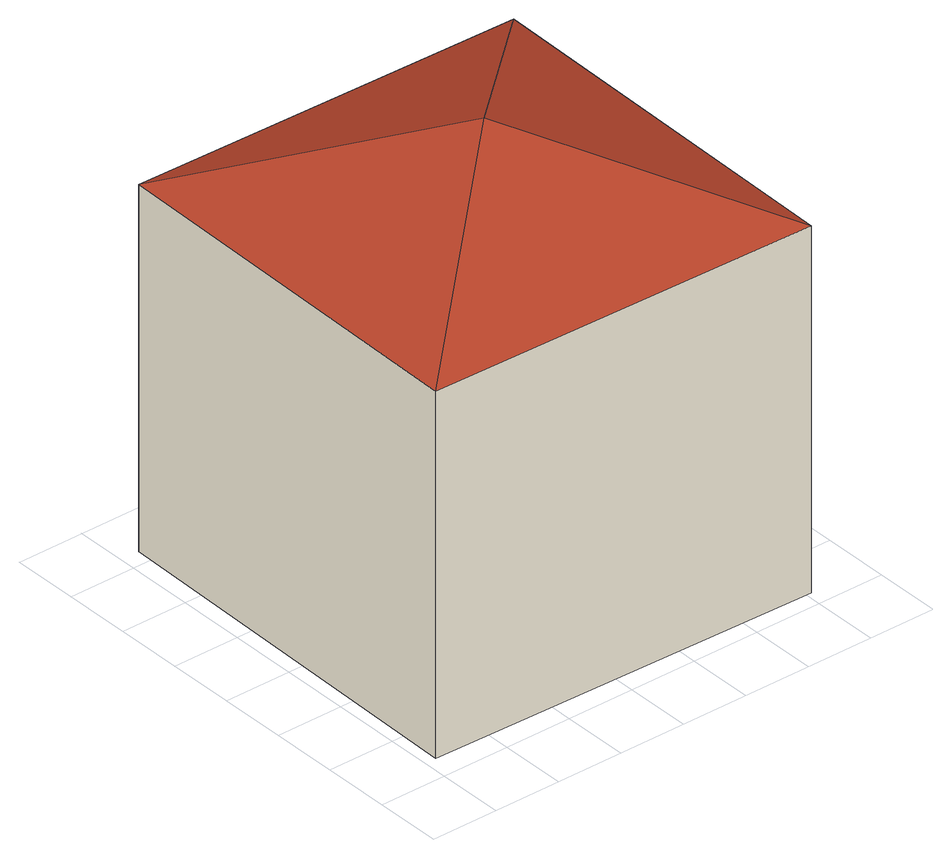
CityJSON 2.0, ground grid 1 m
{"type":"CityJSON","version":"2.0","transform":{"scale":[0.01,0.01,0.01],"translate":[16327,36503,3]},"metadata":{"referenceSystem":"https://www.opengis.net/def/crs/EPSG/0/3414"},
"CityObjects":{
"building1":{"type":"Building","attributes":{"measuredHeight":6.77,"storeysAboveGround":2},"children":["building1-1"]},
"building1-1":{"type":"BuildingPart","attributes":{"roofType":"1120"},"parents":["building1"],"geometry":[{"type":"Solid","lod":"2","boundaries":[[[[0,1,2]],[[2,1,3]],[[3,1,4]],[[4,1,0]],[[5,6,0,2]],[[7,5,2,3]],[[8,7,3,4]],[[6,8,4,0]],[[7,8,6,5]]]],"semantics":{"surfaces":[{"type":"RoofSurface"},{"type":"WallSurface"},{"type":"GroundSurface"}],"values":[[0,0,0,0,1,1,1,1,2]]}}]}
},
"vertices":[
[607,23,622],[322,311,755],[16,35,622],[28,623,622],[619,612,621],[16,35,78],[607,23,78],[28,623,78],[618,611,77]
]}
